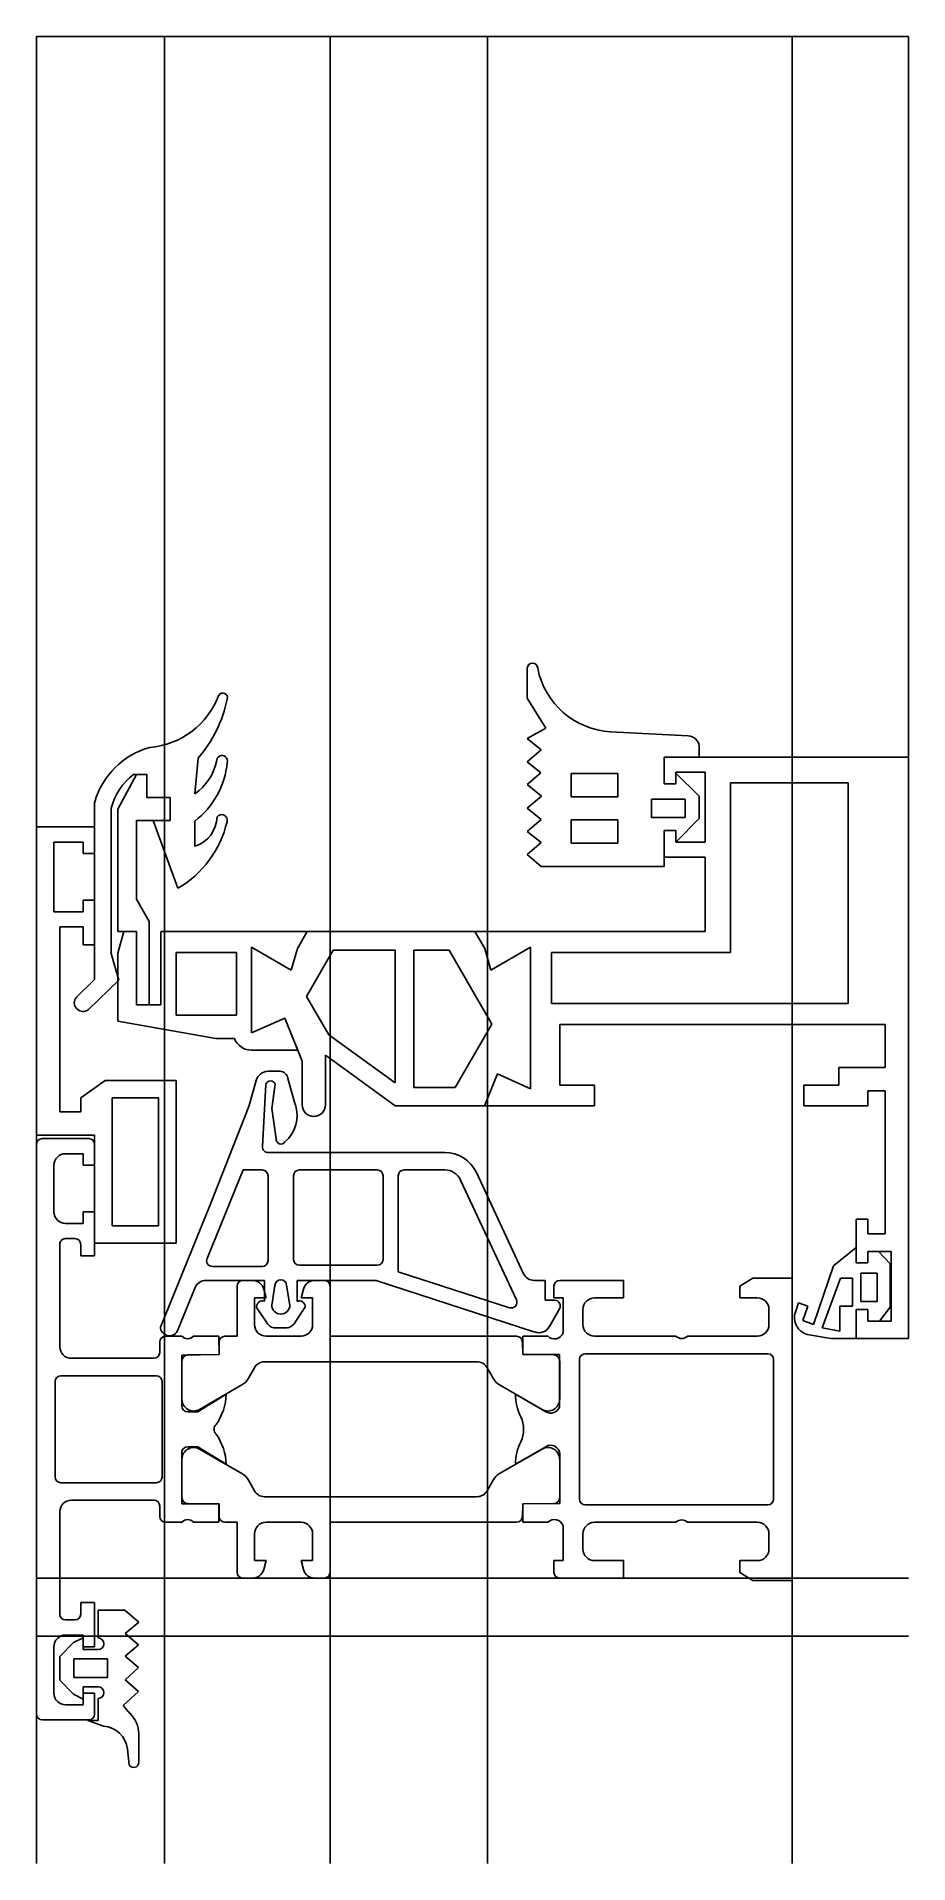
# Model space of a CAD drawing. Extents: x -9 to 66, y -20 to 138.
import ezdxf

# ---------------------------------------------------------------- set-up
doc = ezdxf.new("R2010")
doc.units = 0
doc.layers.get('0').update_dxf_attribs({"linetype": 'CONTINUOUS'})

msp = doc.modelspace()

# ---------------------------------------------------------------- linework, layer by layer
at = {"linetype": 'CONTINUOUS'}
for p, q in [((66, 137.57), (-9, 137.57)), ((-9, 137.57), (-9, -19.54)), ((-9, 42.8), (-9, 137.57)), ((2, -19.54), (2, 137.57)), ((16.25, -19.54), (16.25, 137.57)), ((29.78, -19.54), (29.78, 137.57)), ((56, -19.54), (56, 137.57)), ((66, 75.6), (66, 137.57)), ((33.21, 83.24), (33.21, 80.67)), ((33.21, 80.67), (34.82, 78.1)), ((34.82, 78.1), (33.21, 77.2)), ((33.21, 77.2), (34.42, 76.22)), ((47.06, 77.44), (40.38, 77.79)), ((4.63, 72.45), (4.9, 75.52)), ((34.42, 76.22), (33.21, 75.2)), ((66, 75.6), (45, 75.6)), ((45, 75.6), (45, 73.3)), ((45, 73.3), (45, 75.6)), ((45, 75.6), (48, 75.6)), ((48, 75.6), (48, 76.56)), ((66, 25.6), (66, 75.6)), ((-0.4, 74.12), (-2, 71.14)), ((-0.65, 74.12), (0.5, 74.12)), ((0.5, 74.12), (-0.4, 74.12)), ((0.5, 72.14), (0.5, 74.12)), ((0.5, 74.12), (0.5, 72.14)), ((33.21, 75.2), (34.39, 74.24)), ((34.39, 74.24), (33.21, 73.25)), ((37, 74.2), (41, 74.2)), ((37, 72.2), (37, 74.2)), ((41, 74.2), (41, 72.2)), ((46, 73.3), (46, 74.3)), ((46, 74.3), (48.5, 74.3)), ((48, 72.23), (46, 74.23)), ((46, 74.23), (46, 73.3)), ((48.5, 74.3), (48.5, 68.3)), ((33.21, 73.25), (34.44, 72.25)), ((45, 73.3), (46, 73.3)), ((46, 73.3), (45, 73.3)), ((50.7, 58.8), (50.7, 73.4)), ((50.7, 73.4), (60.8, 73.4)), ((60.8, 73.4), (60.8, 54.4)), ((-4, 71.73), (-4, 56.49)), ((-2.58, 58.71), (-2.58, 71.22)), ((-2, 71.14), (-2, 60.6)), ((2.5, 72.14), (0.5, 72.14)), ((0.5, 72.14), (2.5, 72.14)), ((2.5, 70.14), (2.5, 72.14)), ((2.5, 72.14), (2.5, 70.14)), ((34.44, 72.25), (33.2, 71.21)), ((33.2, 71.21), (34.42, 70.23)), ((41, 72.2), (37, 72.2)), ((43.89, 70.4), (43.89, 72)), ((43.89, 72), (46.8, 72)), ((46.8, 72), (46.8, 70.4)), ((48, 70.31), (48, 72.23)), ((-4, 69.6), (-9, 69.6)), ((-9, 69.6), (-9, 43.1)), ((-4, 67.3), (-4, 69.6)), ((-0.4, 63.39), (-0.4, 70.14)), ((-0.4, 70.14), (2.5, 70.14)), ((2.5, 70.14), (1.02, 70.14)), ((1.02, 70.14), (3.16, 64.32)), ((4.63, 67.93), (4.63, 70.11)), ((34.42, 70.23), (33.21, 69.21)), ((33.21, 69.21), (34.4, 68.25)), ((37, 70.2), (41, 70.2)), ((37, 68.2), (37, 70.2)), ((41, 70.2), (41, 68.2)), ((46.8, 70.4), (43.89, 70.4)), ((46, 69.3), (45, 69.3)), ((45, 69.3), (45, 67)), ((45, 66.2), (45, 69.3)), ((45, 69.3), (45.99, 69.3)), ((45.99, 68.3), (48, 70.31)), ((45.99, 69.3), (45.99, 68.3)), ((46, 68.3), (46, 69.3)), ((-7.5, 62.3), (-7.5, 68.3)), ((-7.5, 68.3), (-5, 68.3)), ((-5, 68.3), (-5, 67.3)), ((34.4, 68.25), (33.2, 67.24)), ((41, 68.2), (37, 68.2)), ((48.5, 68.3), (46, 68.3)), ((-5, 67.3), (-4, 67.3)), ((33.2, 67.24), (34.4, 66.2)), ((34.4, 66.2), (45, 66.2)), ((45, 67), (48.5, 67)), ((48.5, 67), (48.5, 60.6)), ((-4, 63.3), (-5, 63.3)), ((-5, 63.3), (-5, 62.3)), ((-4, 59.46), (-4, 63.3)), ((0.7, 61.48), (-0.4, 63.39)), ((-5, 62.3), (-7.5, 62.3)), ((0.7, 54.3), (0.7, 61.48)), ((-7, 45.1), (-7, 61)), ((-7, 61), (-5, 61)), ((-5, 61), (-5, 59.46)), ((-1.5, 60.6), (-2, 58.73)), ((-2, 60.6), (-0.4, 60.6)), ((-0.4, 60.6), (-1.5, 60.6)), ((-0.4, 54.3), (-0.4, 60.6)), ((-0.4, 60.6), (-0.4, 54.3)), ((14.29, 60.6), (1.7, 60.6)), ((1.7, 60.6), (1.7, 54.3)), ((13.45, 59.14), (14.29, 60.6)), ((14.29, 60.6), (13.45, 59.14)), ((28.71, 60.6), (14.29, 60.6)), ((48.5, 60.6), (28.71, 60.6)), ((28.71, 60.6), (29.55, 59.14)), ((29.55, 59.14), (28.71, 60.6)), ((-5, 59.46), (-4, 59.46)), ((-1.93, 56.42), (-2.58, 58.71)), ((-2, 58.73), (-2, 52.89)), ((3, 53.4), (3, 58.8)), ((3, 58.8), (8.2, 58.8)), ((8.2, 58.8), (8.2, 53.4)), ((9.5, 51.88), (9.5, 59.26)), ((9.5, 59.26), (12.91, 57.28)), ((12.91, 57.28), (9.5, 59.26)), ((9.5, 59.26), (9.5, 51.88)), ((12.91, 57.28), (13.45, 59.14)), ((13.45, 59.14), (12.91, 57.28)), ((14.23, 55.03), (16.52, 59)), ((16.52, 59), (21.85, 59)), ((21.85, 59), (21.85, 47.58)), ((23.45, 47.2), (23.45, 59)), ((23.45, 59), (26.48, 59)), ((26.48, 59), (30.16, 52.63)), ((29.55, 59.14), (30.09, 57.27)), ((30.09, 57.27), (29.55, 59.14)), ((30.09, 57.27), (33.5, 59.26)), ((33.5, 59.26), (30.09, 57.27)), ((33.5, 59.26), (33.5, 47.08)), ((33.5, 47.08), (33.5, 59.26)), ((35.3, 58.8), (50.7, 58.8)), ((35.3, 54.4), (35.3, 58.8)), ((-4, 56.49), (-5.57, 54.96)), ((-4.53, 53.89), (-1.93, 56.42)), ((16.14, 51.73), (14.23, 55.03)), ((1.7, 54.3), (-0.4, 54.3)), ((-0.4, 54.3), (0.7, 54.3)), ((60.8, 54.4), (35.3, 54.4)), ((-2, 52.89), (6.41, 51.4)), ((8.2, 53.4), (3, 53.4)), ((12.35, 53.16), (9.5, 51.88)), ((9.5, 51.88), (12.35, 53.16)), ((13.47, 50.4), (12.35, 53.16)), ((12.35, 53.16), (13.85, 49.46)), ((30.16, 52.63), (27.02, 47.2)), ((36, 47.4), (36, 52.6)), ((36, 52.6), (64, 52.6)), ((64, 52.6), (64, 48.9)), ((6.41, 51.4), (8.02, 51.4)), ((9.5, 50.4), (13.47, 50.4)), ((21.85, 47.58), (16.14, 51.73)), ((13.85, 49.46), (13.85, 45.7)), ((15.85, 45.7), (15.85, 49.96)), ((15.85, 49.96), (21.85, 45.6)), ((64, 48.9), (60, 48.9)), ((60, 48.9), (60, 47.4)), ((-3.11, 47.8), (-5.2, 46.31)), ((3, 47.8), (-3.11, 47.8)), ((3, 33.8), (3, 47.8)), ((9.89, 47.8), (9.25, 45.55)), ((10.43, 42.13), (10.73, 47.46)), ((11.94, 48.6), (10.89, 48.6)), ((11.54, 47.49), (11.24, 45.38)), ((13.26, 45.72), (12.63, 47.97)), ((27.02, 47.2), (23.45, 47.2)), ((30.64, 48.36), (29.53, 45.6)), ((29.53, 45.6), (30.64, 48.36)), ((33.5, 47.08), (30.64, 48.36)), ((30.64, 48.36), (33.5, 47.08)), ((39, 47.4), (36, 47.4)), ((39, 45.6), (39, 47.4)), ((60, 47.4), (57, 47.4)), ((57, 47.4), (57, 45.6)), ((-5.2, 46.31), (-5.2, 45.1)), ((-2.5, 35.3), (-2.5, 46.3)), ((-2.5, 46.3), (1.5, 46.3)), ((1.5, 46.3), (1.5, 35.3)), ((21.85, 45.6), (29.53, 45.6)), ((29.53, 45.6), (39, 45.6)), ((57, 45.6), (62.5, 45.6)), ((62.5, 45.6), (62.5, 46.9)), ((62.5, 46.9), (64, 46.9)), ((64, 46.9), (64, 34.6)), ((-5.2, 45.1), (-7, 45.1)), ((9.25, 45.55), (5.93, 37.1)), ((11.24, 45.38), (11.61, 42.79)), ((-9, 43.1), (-4, 43.1)), ((-4.5, 42.8), (-8.5, 42.8)), ((-4, 43.1), (-4, 33.8)), ((-9, 42.3), (-9, -6.7)), ((-6.5, 41.5), (-5, 41.5)), ((-5, 41.5), (-5, 40.5)), ((-4, 40.5), (-4, 42.3)), ((26.12, 41.6), (10.93, 41.6)), ((-7.5, 36.5), (-7.5, 40.5)), ((-5, 40.5), (-4, 40.5)), ((5.67, 32.49), (8.78, 40.1)), ((8.78, 40.1), (10.41, 40.1)), ((10.91, 39.6), (10.91, 32.3)), ((13.11, 32.4), (13.11, 39.6)), ((13.61, 40.1), (20.31, 40.1)), ((20.81, 39.6), (20.81, 32.4)), ((22.11, 31.35), (22.11, 39.6)), ((22.61, 40.1), (26.12, 40.1)), ((32.89, 31.18), (28.84, 39.87)), ((27.48, 39.23), (32.28, 28.93)), ((-4, 36.5), (-5, 36.5)), ((-5, 36.5), (-5, 35.5)), ((-4, 32.7), (-4, 36.5)), ((5.93, 37.1), (1.65, 26.59)), ((-5, 35.5), (-6.5, 35.5)), ((1.5, 35.3), (-2.5, 35.3)), ((62.5, 35.87), (61.5, 35.87)), ((61.5, 35.87), (61.5, 32.1)), ((62.5, 34.6), (62.5, 35.87)), ((64, 34.6), (62.5, 34.6)), ((-7, 24.9), (-7, 33.6)), ((-6.5, 34.2), (-5.7, 34.2)), ((-5.2, 33.7), (-5.2, 32.7)), ((-4, 33.8), (3, 33.8)), ((61.5, 33.42), (59.56, 31.86)), ((61.5, 32.1), (61.5, 33.42)), ((62.5, 32.1), (62.5, 33.1)), ((62.5, 33.1), (64.5, 33.1)), ((63.43, 33.1), (62.5, 33.1)), ((62.5, 33.1), (62.5, 32.1)), ((64.42, 32.04), (63.43, 33.1)), ((64.5, 33.1), (64.5, 27.1)), ((-5.2, 32.7), (-4, 32.7)), ((10.41, 31.8), (6.14, 31.8)), ((20.31, 31.9), (13.61, 31.9)), ((59.56, 31.86), (57.84, 26.81)), ((61.5, 32.1), (62.5, 32.1)), ((62.5, 32.1), (61.5, 32.1)), ((64.42, 28.29), (64.42, 32.04)), ((3.11, 26.21), (4.65, 29.98)), ((5.58, 30.6), (10.61, 30.6)), ((8.25, 30.1), (8.25, 25.8)), ((9.58, 30.6), (8.75, 30.6)), ((10.75, 29.1), (10.55, 29.86)), ((10.61, 30.6), (10.61, 28.82)), ((11.23, 28.48), (11.51, 30.16)), ((12.51, 30.16), (12.79, 28.48)), ((13.41, 30.6), (20.22, 30.6)), ((13.41, 28.8), (13.41, 30.6)), ((13.95, 29.86), (13.75, 29.1)), ((15.75, 30.6), (14.93, 30.6)), ((16.25, 25.8), (16.25, 30.1)), ((20.22, 30.6), (33.87, 26.16)), ((31.67, 28.25), (22.11, 31.35)), ((34.75, 30.6), (33.8, 30.6)), ((34.75, 28.9), (34.75, 30.6)), ((35.5, 30.1), (35.5, 29.1)), ((41.5, 30.6), (36, 30.6)), ((41.5, 29.1), (41.5, 30.6)), ((52.6, 30.8), (51.5, 30.11)), ((51.5, 30.11), (51.5, 29.1)), ((56, 30.8), (52.6, 30.8)), ((56, 4.8), (56, 30.8)), ((58.57, 26.52), (60.15, 30.8)), ((60.15, 30.8), (61.2, 30.8)), ((61.2, 30.8), (61.2, 28.4)), ((61.9, 28.79), (61.9, 31.22)), ((61.9, 31.22), (63.3, 31.22)), ((63.3, 31.22), (63.3, 28.79)), ((9.75, 26.8), (9.75, 29.1)), ((9.75, 29.1), (10.75, 29.1)), ((13.75, 29.1), (14.75, 29.1)), ((14.75, 29.1), (14.75, 26.8)), ((35.55, 28.9), (34.75, 28.9)), ((35.5, 29.1), (36.3, 29.1)), ((36.3, 29.1), (36.3, 26.1)), ((39, 29.1), (41.5, 29.1)), ((51.5, 29.1), (53, 29.1)), ((56.55, 28.67), (56.28, 27.87)), ((57.33, 28.4), (56.55, 28.67)), ((56.9, 27.16), (57.33, 28.4)), ((61.2, 28.4), (60.1, 28.4)), ((60.1, 28.4), (60.1, 26.25)), ((63.3, 28.79), (61.9, 28.79)), ((63.5, 27.1), (64.42, 28.29)), ((9.93, 28.27), (10.78, 27)), ((13.24, 27), (14.09, 28.27)), ((35.12, 26.65), (35.98, 28.15)), ((38, 26.8), (38, 28.1)), ((54, 28.1), (54, 26.8)), ((57.84, 26.81), (56.9, 27.16)), ((62.5, 28.1), (61.5, 28.1)), ((61.5, 28.1), (61.5, 25.6)), ((61.5, 28.1), (62.5, 28.1)), ((61.5, 25.6), (61.5, 28.1)), ((62.5, 27.1), (62.5, 28.1)), ((62.5, 28.1), (62.5, 27.1)), ((64.5, 27.1), (62.5, 27.1)), ((62.5, 27.1), (63.5, 27.1)), ((1.6, 25.3), (1.6, 24.4)), ((3.5, 25.8), (2.1, 25.8)), ((6.67, 25.8), (4.5, 25.8)), ((6.72, 24.22), (6.67, 25.8)), ((6.71, 25.3), (6.71, 24.22)), ((8.25, 25.8), (7.21, 25.8)), ((13.75, 25.8), (10.75, 25.8)), ((11.42, 26.53), (12.6, 26.53)), ((32.29, 25.8), (16.25, 25.8)), ((32.83, 24.22), (32.79, 25.3)), ((35, 25.8), (32.82, 25.8)), ((32.82, 25.8), (32.82, 24.22)), ((46, 25.8), (39, 25.8)), ((53, 25.8), (47, 25.8)), ((57.29, 25.96), (59.33, 25.6)), ((60.1, 26.25), (58.57, 26.52)), ((59.33, 25.6), (61.5, 25.6)), ((61.5, 25.6), (66, 25.6)), ((1.1, 23.9), (-6, 23.9)), ((3.5, 24.18), (6.72, 24.22)), ((3.5, 19.8), (3.5, 24.18)), ((3.5, 23.69), (3.5, 20.36)), ((6.71, 24.22), (4.01, 24.19)), ((10.61, 23.6), (28.85, 23.6)), ((32.82, 24.22), (35.99, 24.22)), ((35.49, 24.19), (32.83, 24.22)), ((35.99, 24.22), (35.99, 19.7)), ((36, 20.36), (36, 23.69)), ((37.7, 11.8), (37.7, 23.8)), ((38.2, 24.3), (53.9, 24.3)), ((54.4, 23.8), (54.4, 11.8)), ((-6.9, 22.4), (1.3, 22.4)), ((9.23, 22.18), (9.74, 23.09)), ((29.76, 23.09), (30.27, 22.18)), ((-7.4, 13.7), (-7.4, 21.9)), ((1.8, 21.9), (1.8, 13.7)), ((7.32, 20.81), (4.87, 19.3)), ((5.01, 19.5), (8.67, 21.61)), ((30.83, 21.61), (34.49, 19.5)), ((34.8, 19.3), (32.19, 20.81)), ((4.87, 19.3), (4, 19.3)), ((3.5, 11.38), (3.5, 15.8)), ((4, 16.3), (4.87, 16.3)), ((4.87, 16.3), (7.32, 14.79)), ((8.67, 13.99), (5.01, 16.1)), ((34.49, 16.1), (30.83, 13.99)), ((32.19, 14.79), (34.8, 16.3)), ((3.5, 15.24), (3.5, 11.91)), ((36, 15.66), (36, 11.42)), ((36, 11.91), (36, 15.24)), ((1.3, 13.2), (-6.9, 13.2)), ((9.74, 12.51), (9.23, 13.42)), ((30.27, 13.42), (29.76, 12.51)), ((-6, 11.7), (1.1, 11.7)), ((1.6, 11.2), (1.6, 10.3)), ((6.68, 11.38), (3.5, 11.38)), ((4.01, 11.41), (6.71, 11.38)), ((6.68, 9.8), (6.68, 11.38)), ((6.71, 11.38), (6.71, 10.3)), ((28.85, 12), (10.61, 12)), ((32.79, 10.3), (32.83, 11.38)), ((36, 11.42), (32.82, 11.38)), ((32.82, 11.38), (32.82, 9.8)), ((32.83, 11.38), (35.49, 11.41)), ((53.9, 11.3), (38.2, 11.3)), ((-7, 1.9), (-7, 10.7)), ((2.1, 9.8), (3.5, 9.8)), ((4.5, 9.8), (6.68, 9.8)), ((7.21, 9.8), (8.25, 9.8)), ((8.25, 9.8), (8.25, 5.5)), ((10.75, 9.8), (13.75, 9.8)), ((16.25, 9.8), (32.29, 9.8)), ((16.25, 5.5), (16.25, 9.8)), ((32.82, 9.8), (35, 9.8)), ((36.3, 9.5), (36.3, 6.5)), ((39, 9.8), (46, 9.8)), ((47, 9.8), (53, 9.8)), ((9.75, 6.5), (9.75, 8.8)), ((14.75, 8.8), (14.75, 6.5)), ((38, 7.5), (38, 8.8)), ((54, 8.8), (54, 7.5)), ((10.75, 6.5), (9.75, 6.5)), ((10.55, 5.74), (10.75, 6.5)), ((14.75, 6.5), (13.75, 6.5)), ((13.75, 6.5), (13.95, 5.74)), ((36.3, 6.5), (35.5, 6.5)), ((35.5, 6.5), (35.5, 5.5)), ((41.5, 6.5), (39, 6.5)), ((41.5, 5), (41.5, 6.5)), ((53, 6.5), (51.5, 6.5)), ((51.5, 6.5), (51.5, 5.48)), ((66, 5), (-9, 5)), ((8.75, 5), (9.58, 5)), ((14.93, 5), (15.75, 5)), ((36, 5), (41.5, 5)), ((51.5, 5.48), (52.6, 4.8)), ((52.6, 4.8), (56, 4.8)), ((-4, 2.9), (-5.2, 2.9)), ((-5.2, 2.9), (-5.2, 1.9)), ((-4, -0.9), (-4, 2.9)), ((-3.7, 2.25), (-3.7, -0.15)), ((-1.4, 2.25), (-3.7, 2.25)), ((-0.2, 1.22), (-1.4, 2.25)), ((-9, 0), (66, 0)), ((-5.7, 1.4), (-6.5, 1.4)), ((-6.5, 0.1), (-5, 0.1)), ((-5, 0.1), (-5, -0.9)), ((-1.39, 0.25), (-0.2, 1.22)), ((-0.22, -0.75), (-1.39, 0.25)), ((-7.5, -4.9), (-7.5, -0.9)), ((-5.81, -0.53), (-7, -1.73)), ((-5, -0.14), (-5.81, -0.53)), ((-5, -1.15), (-5, -0.14)), ((-5, -0.9), (-4, -0.9)), ((-3.7, -1.15), (-5, -1.15)), ((-1.39, -1.71), (-0.22, -0.75)), ((-7, -1.73), (-7, -3.78)), ((-5.8, -3.55), (-5.8, -1.95)), ((-5.8, -1.95), (-2.9, -1.95)), ((-2.9, -1.95), (-2.9, -3.55)), ((-0.22, -2.7), (-1.39, -1.71)), ((-1.39, -3.76), (-0.22, -2.7)), ((-7, -3.78), (-5.81, -4.97)), ((-2.9, -3.55), (-5.8, -3.55)), ((-5, -5.4), (-5, -4.35)), ((-5, -4.35), (-3.7, -4.35)), ((-0.22, -4.75), (-1.39, -3.76)), ((-5, -5.9), (-6.5, -5.9)), ((-5.81, -4.97), (-5, -5.4)), ((-4, -4.9), (-5, -4.9)), ((-5, -4.9), (-5, -5.9)), ((-4, -6.7), (-4, -4.9)), ((-3.7, -5.35), (-3.7, -7.25)), ((-1.54, -5.95), (-0.22, -4.75)), ((-0.98, -6.63), (-1.54, -5.95)), ((-8.5, -7.2), (-4.5, -7.2)), ((-3.7, -7.25), (-4.6, -7.25)), ((-4.6, -7.25), (-3.24, -7.73)), ((-0.21, -10.79), (-0.21, -8.4)), ((-1.18, -9.71), (-1.06, -10.79))]:
    msp.add_line(p, q, dxfattribs=at)
for centre, radius, start, end in [((33.66, 83.24), 0.45, 0, 180), ((40.74, 84.53), 6.75, 191.0231, 266.9813), ((0.19, 83.34), 6.92, 274.6123, 339.3748), ((-3.5, 82.82), 11.13, 319.02, 348.3947), ((7.02, 80.71), 0.4, 341.2455, 151.4134), ((47, 76.43), 1.01, 7.2868, 86.4896), ((2.57, 69.86), 6.83, 105.4369, 164.0785), ((6.96, 75.27), 0.47, 343.6916, 183.9015), ((2.57, 69.88), 5.32, 127.2446, 165.4665), ((2.04, 76.19), 4.55, 304.6881, 347.9318), ((0.19, 75.84), 7.25, 307.7209, 354.4216), ((-1.42, 72.13), 9.05, 300.3724, 346.661), ((3.79, 70.54), 2.74, 287.8339, 358.5708), ((6.92, 70.17), 0.49, 344.5827, 142.2872), ((-5, 54.48), 0.75, 140.0512, 308.3197), ((9.5, 52), 1.6, 202.0242, 269.8839), ((11.02, 47.42), 1.19, 96.1069, 161.2127), ((11.14, 47.33), 0.43, 21.6443, 162.5979), ((11.86, 47.81), 0.79, 11.3492, 83.856), ((10.41, 44.79), 3, 310.8447, 18.0702), ((14.85, 45.7), 1, 180, 0), ((-8.5, 42.3), 0.5, 90, 180), ((-4.5, 42.3), 0.5, 0, 90), ((12.02, 42.74), 0.413, 173.0717, 327.8118), ((-6.5, 40.5), 1, 90, 180), ((10.93, 42.1), 0.5, 176.5601, 270.1032), ((26.12, 38.6), 3, 25.0452, 90.0397), ((10.41, 39.6), 0.5, 0, 90), ((13.61, 39.6), 0.5, 90, 180), ((20.31, 39.6), 0.5, 0, 90), ((22.61, 39.6), 0.5, 90, 180), ((26.12, 38.6), 1.5, 24.8346, 89.9509), ((-6.5, 36.5), 1, 180, 270), ((-6.5, 33.69), 0.51, 90.2242, 190.1647), ((-5.7, 33.7), 0.5, 0, 90), ((6.13, 32.3), 0.5, 157.6593, 270.8629), ((10.41, 32.3), 0.5, 270, 0), ((13.61, 32.4), 0.5, 180, 270), ((20.31, 32.4), 0.5, 270, 0), ((5.57, 29.6), 1, 89.713, 157.6671), ((8.75, 30.1), 0.5, 90, 180), ((9.58, 29.6), 1, 15.0695, 90.2515), ((12.01, 30.16), 0.5, 0, 180), ((14.92, 29.6), 1, 89.177, 164.9361), ((15.75, 30.1), 0.5, 0, 90), ((33.8, 31.6), 1, 204.8344, 270.1418), ((36, 30.1), 0.5, 90, 180), ((10.44, 28.34), 0.51, 69.9367, 187.9967), ((12.01, 28.48), 0.78, 180, 0), ((13.61, 28.35), 0.49, 350.4553, 113.6781), ((31.82, 28.73), 0.5, 252.1111, 24.101), ((35.55, 28.4), 0.5, 329.9988, 89.6554), ((39, 28.1), 1, 90, 180), ((53, 28.1), 1, 0, 90), ((10.75, 26.8), 1, 180, 270), ((11.64, 27.5), 1, 210.3153, 257.0994), ((12.38, 27.5), 1, 282.9006, 329.6847), ((13.75, 26.8), 1, 270, 0), ((39, 26.8), 1, 180, 270), ((53, 26.8), 1, 270, 0), ((57.7, 27.4), 1.5, 161.7987, 253.9407), ((2.1, 25.3), 0.5, 90, 180), ((2.44, 26.63), 0.79, 182.6965, 328.1257), ((4, 26.28), 0.69, 223.5613, 316.4387), ((7.21, 25.3), 0.5, 90, 180), ((32.29, 25.3), 0.5, 0, 90), ((34.22, 27.1), 1, 249.2373, 333.573), ((35.55, 26.36), 0.79, 225.3859, 340.6033), ((46.5, 26.32), 0.72, 226.017, 313.983), ((-6, 24.9), 1, 180, 270), ((1.1, 24.4), 0.5, 270, 0), ((4.01, 23.69), 0.5, 90, 180), ((10.61, 22.6), 1, 90.0987, 150.6595), ((28.89, 22.6), 1, 29.2934, 92.1706), ((35.49, 23.69), 0.5, 0, 90), ((38.2, 23.8), 0.5, 90, 180), ((53.9, 23.8), 0.5, 0, 90), ((-6.9, 21.9), 0.5, 90, 180), ((1.3, 21.9), 0.5, 0, 90), ((7.92, 22.91), 1.5, 300.0596, 330.9545), ((31.58, 22.91), 1.5, 209.0455, 239.9404), ((2.33, 21.04), 5, 325.5864, 357.4115), ((36.85, 20.9), 4.66, 181.1146, 205.6972), ((4, 19.8), 0.5, 180, 270), ((4.51, 20.37), 1, 180.3446, 300.0012), ((30.4, 17.8), 2.5, 334.4054, 25.5946), ((34.99, 20.37), 1, 239.9988, 359.6554), ((35.22, 20.03), 0.84, 240.2241, 336.9345), ((6.83, 17.8), 0.56, 132.9337, 227.0663), ((2.33, 14.56), 5, 2.5885, 34.4136), ((4, 15.8), 0.5, 90, 180), ((4.51, 15.23), 1, 59.9988, 179.6554), ((36.85, 14.7), 4.66, 154.3028, 178.8854), ((34.99, 15.23), 1, 0.3446, 120.0012), ((35.23, 15.66), 0.77, 359.9068, 123.9482), ((-6.9, 13.7), 0.5, 180, 270), ((1.3, 13.7), 0.5, 270, 0), ((7.92, 12.69), 1.5, 29.0455, 59.9404), ((31.58, 12.69), 1.5, 120.0596, 150.9545), ((-6, 10.7), 1, 90, 180), ((1.1, 11.2), 0.5, 0, 90), ((4.01, 11.91), 0.5, 180, 270), ((10.61, 13), 1, 209.3405, 269.9013), ((28.89, 13), 1, 267.8294, 330.7066), ((35.49, 11.91), 0.5, 270, 0), ((38.2, 11.8), 0.5, 180, 270), ((53.9, 11.8), 0.5, 270, 0), ((2.1, 10.3), 0.5, 180, 270), ((4, 9.4), 0.64, 38.6248, 141.3752), ((7.21, 10.3), 0.5, 180, 270), ((10.75, 8.8), 1, 90, 180), ((13.75, 8.8), 1, 0, 90), ((32.29, 10.3), 0.5, 270, 0), ((35.55, 9.24), 0.79, 19.3967, 134.6141), ((39, 8.8), 1, 90, 180), ((46.5, 9.28), 0.72, 46.017, 133.983), ((53, 8.8), 1, 0, 90), ((39, 7.5), 1, 180, 270), ((53, 7.5), 1, 270, 0), ((8.75, 5.5), 0.5, 180, 270), ((9.58, 6), 1, 269.7485, 344.9305), ((14.92, 6), 1, 195.0639, 270.823), ((15.75, 5.5), 0.5, 270, 0), ((36, 5.5), 0.5, 180, 270), ((-6.5, 1.9), 0.5, 180, 270), ((-5.7, 1.9), 0.5, 270, 0), ((-6.5, -0.9), 1, 90, 180), ((-3.7, -0.65), 0.5, 270, 90), ((-3.7, -4.85), 0.5, 270, 90), ((-6.5, -4.9), 1, 180, 270), ((-8.5, -6.7), 0.5, 180, 270), ((-4.5, -6.7), 0.5, 270, 0), ((-3.41, -9.97), 2.25, 6.7182, 85.5506), ((-2.61, -8.39), 2.4, 359.7989, 47.2219), ((-0.64, -10.86), 0.43, 171.254, 8.746)]:
    msp.add_arc(centre, radius, start, end, dxfattribs=at)

doc.saveas('drawing.dxf')
